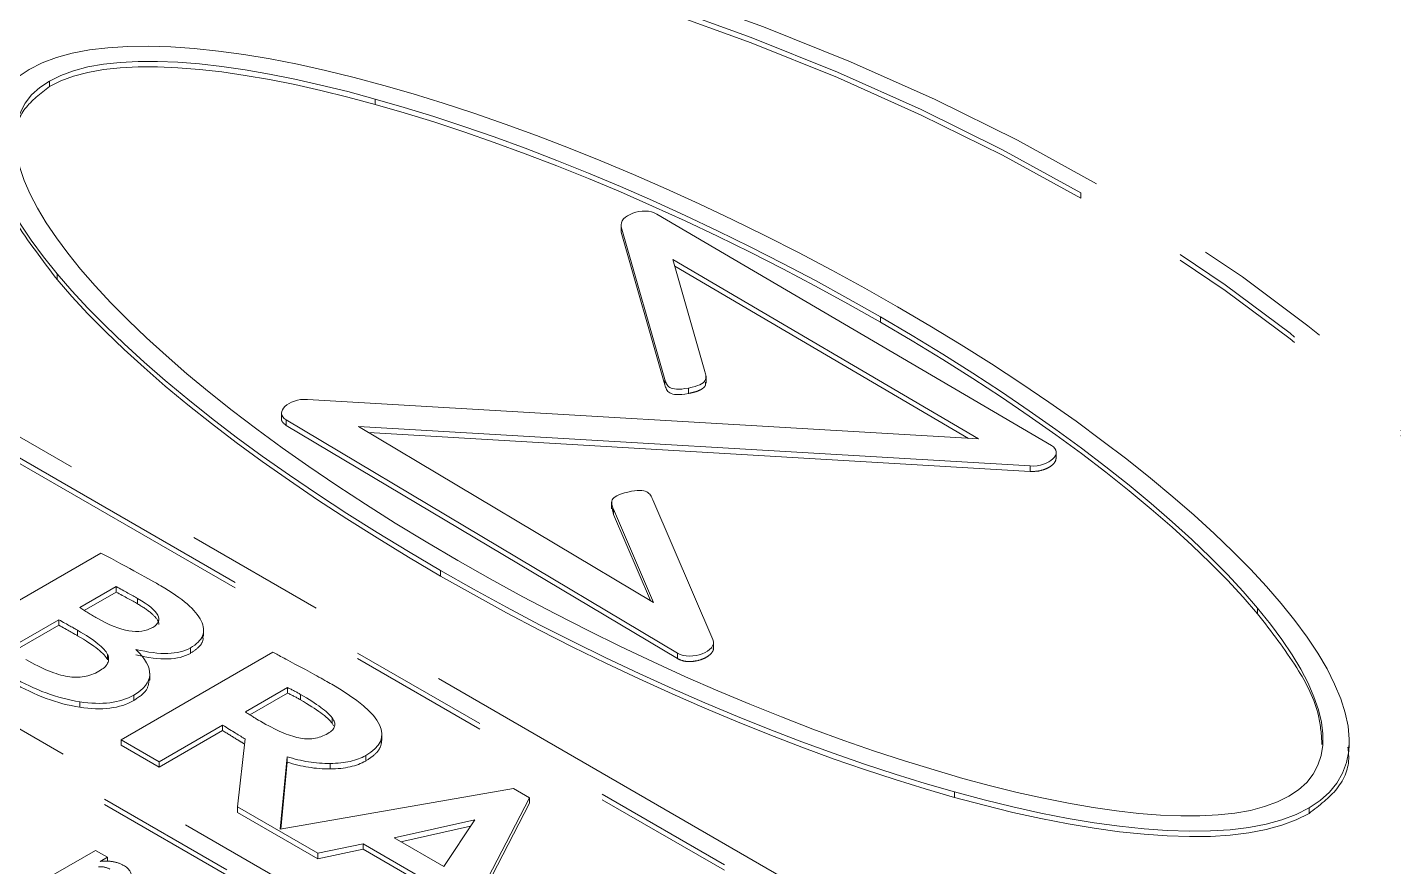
# Model space of a CAD drawing. Header units: millimetres. Extents: x 5 to 415, y 5 to 292.
# Drawn here: x 54.08 to 66.37, y 42.54 to 50.09 of the extents above; entities that cross this region are included whole.
import ezdxf

# ---------------------------------------------------------------- set-up
doc = ezdxf.new("R2010")
doc.units = ezdxf.units.MM
doc.linetypes.add('PHANTOM', pattern=[12.7, 6.35, -1.27, 1.27, -1.27, 1.27, -1.27])

msp = doc.modelspace()

# ---------------------------------------------------------------- linework, layer by layer
at = {"color": 7, "linetype": 'PHANTOM', "lineweight": 0}
for p, q in [((54.2835, 49.60538), (54.2835, 49.55639)), ((57.2133, 49.44357), (57.2133, 49.39458)), ((63.55768, 48.59987), (63.55768, 48.55088)), ((63.29241, 46.3286), (59.74585, 48.40918)), ((63.27994, 41.05581), (50.61765, 48.3656)), ((59.42273, 48.31763), (59.42273, 48.25639)), ((59.42527, 48.29366), (59.81762, 46.92176)), ((59.42527, 48.29366), (59.42527, 48.24467)), ((50.45292, 48.2705), (63.11521, 40.96072)), ((50.45292, 48.22151), (63.11521, 40.91172)), ((59.42549, 48.2625), (59.42527, 48.24467)), ((59.42527, 48.24467), (59.81762, 46.87277)), ((59.88976, 47.99881), (62.63876, 46.38611)), ((60.17779, 46.99166), (59.88976, 47.99881)), ((59.90659, 47.93994), (62.54592, 46.39158)), ((54.35177, 47.87026), (54.35177, 47.82127)), ((61.75464, 47.48507), (61.75464, 47.43607)), ((48.17779, 46.9571), (60.84008, 39.64731)), ((61.00481, 39.74241), (48.34252, 47.05219)), ((60.18697, 46.88888), (60.18697, 46.95012)), ((48.17779, 46.9081), (60.84008, 39.59832)), ((59.81762, 46.92176), (59.81762, 46.87277)), ((60.02981, 46.84446), (60.02981, 46.79547)), ((62.63876, 46.38611), (56.60484, 46.74179)), ((56.3701, 46.6249), (56.3701, 46.56366)), ((56.41323, 46.55688), (59.93104, 44.4597)), ((56.41323, 46.55688), (56.41323, 46.50789)), ((56.41323, 46.50789), (59.93104, 44.41071)), ((57.0612, 46.49924), (63.10171, 46.14317)), ((59.71565, 44.91676), (57.0612, 46.49924)), ((57.1524, 46.44487), (63.10171, 46.09418)), ((63.3363, 46.21119), (63.3363, 46.27243)), ((63.10171, 46.14317), (63.10171, 46.09418)), ((60.24914, 44.5817), (59.70836, 45.8401)), ((59.33861, 45.81873), (59.33861, 45.75749)), ((59.34366, 45.76395), (59.35492, 45.7072)), ((59.35492, 45.75619), (59.71565, 44.91676)), ((59.35492, 45.75619), (59.35492, 45.7072)), ((59.35492, 45.7072), (59.68735, 44.93364)), ((54.74667, 45.36032), (53.38285, 44.573)), ((57.80094, 45.20264), (57.80094, 45.15365)), ((54.88276, 45.05817), (54.55557, 44.86929)), ((54.88276, 45.00918), (54.59665, 44.84401)), ((54.88276, 45.05817), (54.88276, 45.00918)), ((55.07631, 44.95158), (55.07631, 44.90259)), ((65.14725, 44.8634), (65.14725, 44.81441)), ((54.36667, 44.76024), (53.9158, 44.49995)), ((54.36667, 44.76024), (54.36667, 44.71125)), ((54.36667, 44.71125), (53.95594, 44.47413)), ((54.5354, 44.66577), (54.5354, 44.61678)), ((55.66881, 44.61218), (55.66881, 44.67342)), ((55.5507, 44.50701), (55.5507, 44.45802)), ((60.25453, 44.50125), (60.25453, 44.56249)), ((54.80553, 44.44852), (54.80553, 44.39953)), ((56.29292, 44.46881), (54.92812, 43.68093)), ((59.93104, 44.4597), (59.93104, 44.41071)), ((55.18525, 44.21774), (55.18525, 44.27898)), ((56.42472, 44.14968), (56.04569, 43.93087)), ((56.42472, 44.14968), (56.42472, 44.10069)), ((54.55499, 44.02261), (54.55499, 43.97362)), ((55.042, 44.08291), (55.042, 44.03391)), ((56.42472, 44.10069), (56.08591, 43.9051)), ((56.54169, 44.08836), (56.54169, 44.03937)), ((56.8249, 43.87862), (56.8249, 43.82963)), ((55.27043, 43.48332), (55.84058, 43.81246)), ((55.27043, 43.43433), (55.84058, 43.76347)), ((55.84058, 43.81246), (55.84058, 43.76347)), ((56.83844, 43.80585), (56.8249, 43.82963)), ((54.92812, 43.68093), (55.27043, 43.48332)), ((54.92812, 43.68093), (54.92812, 43.63194)), ((54.92812, 43.63194), (55.27043, 43.43433)), ((56.04327, 43.68772), (55.97533, 43.07639)), ((57.27277, 43.67535), (57.27277, 43.7366)), ((65.97139, 43.60885), (65.97139, 43.67009)), ((56.3576, 42.876), (56.42195, 43.52859)), ((56.42195, 43.52859), (56.42195, 43.4796)), ((57.12678, 43.53877), (57.12678, 43.48978)), ((55.27043, 43.48332), (55.27043, 43.43433)), ((56.36252, 42.87686), (56.42195, 43.4796)), ((56.80833, 43.46784), (56.80833, 43.41885)), ((58.45456, 43.24256), (56.3576, 42.876)), ((57.962, 41.92951), (58.59908, 43.15913)), ((58.59908, 43.15913), (58.45456, 43.24256)), ((58.59908, 43.15913), (58.59908, 43.11014)), ((62.42189, 43.21148), (62.42189, 43.16249)), ((55.97533, 43.07639), (56.69669, 42.65996)), ((55.97533, 43.07639), (55.97533, 43.0274)), ((55.97533, 43.0274), (56.69669, 42.61096)), ((57.962, 41.88052), (58.59908, 43.11014)), ((65.60915, 43.06723), (65.60915, 43.01824)), ((58.10931, 42.95985), (57.38202, 42.79777)), ((58.07072, 42.90226), (57.44325, 42.76242)), ((57.82815, 42.54022), (58.10931, 42.95985)), ((57.38202, 42.79777), (57.82815, 42.54022)), ((54.69688, 42.68585), (54.09721, 42.33967)), ((54.8042, 42.6239), (54.69688, 42.68585)), ((56.69669, 42.65996), (57.10274, 42.74498)), ((56.69669, 42.61096), (57.10274, 42.69598)), ((56.69669, 42.65996), (56.69669, 42.61096)), ((57.10274, 42.74498), (57.73931, 42.3775)), ((57.10274, 42.74498), (57.10274, 42.69598)), ((57.10274, 42.69598), (57.71764, 42.34101)), ((54.74041, 42.58707), (54.8042, 42.6239)), ((54.8042, 42.6239), (54.8042, 42.58885))]:
    msp.add_line(p, q, dxfattribs=at)
for points, knots in [([(78.59791, 41.29013), (78.57955, 41.43327), (78.52747, 41.83931), (78.37264, 42.50375), (78.13914, 43.28171), (77.84052, 44.05209), (77.48117, 44.81354), (77.06065, 45.56433), (76.58003, 46.30275), (76.04022, 47.02708), (75.4424, 47.73557), (74.78793, 48.42652), (74.07833, 49.09827), (73.31531, 49.74925), (72.50068, 50.37794), (71.63638, 50.98294), (70.72445, 51.5629), (69.76703, 52.11656), (68.76634, 52.64274), (67.72469, 53.14034), (66.64443, 53.60833), (65.52797, 54.04575), (64.37782, 54.45171), (63.19653, 54.82537), (61.98671, 55.16599), (60.75102, 55.47285), (59.49219, 55.74534), (58.21299, 55.9829), (56.91623, 56.18505), (55.60474, 56.35137), (54.28141, 56.48153), (52.94914, 56.57525), (51.61084, 56.63234), (50.26946, 56.6527), (48.92793, 56.63626), (47.58919, 56.58308), (46.25618, 56.49326), (44.93182, 56.36698), (43.61902, 56.20452), (42.32065, 56.00619), (41.03955, 55.77241), (39.77853, 55.50365), (38.54035, 55.20047), (37.32774, 54.86347), (36.14335, 54.49334), (34.98978, 54.09083), (33.86963, 53.65673), (32.78516, 53.19202), (31.73959, 52.69716), (30.87054, 52.24667), (30.35913, 51.95634), (30.16971, 51.84881)], [0, 0, 0, 0, 0.01111268, 0.03152273, 0.051964, 0.07244816, 0.09298279, 0.11357118, 0.13421268, 0.15490348, 0.17563762, 0.19640797, 0.2172071, 0.23802792, 0.25886408, 0.27971019, 0.30056186, 0.32141555, 0.34226807, 0.36311776, 0.38396353, 0.40480468, 0.42564089, 0.44647209, 0.46729837, 0.48811999, 0.5089373, 0.52975073, 0.55056075, 0.57136788, 0.59217264, 0.61297559, 0.63377729, 0.6545783, 0.67537919, 0.69618044, 0.71698254, 0.73778605, 0.75859154, 0.7793996, 0.80021079, 0.82102565, 0.84184474, 0.86266856, 0.88349756, 0.90433214, 0.9251726, 0.9460191, 0.96687162, 0.98772987, 1, 1, 1, 1]), ([(54.2835, 49.55639), (54.20228, 49.49303), (54.02937, 49.35815), (53.9665, 49.16724), (53.98229, 49.06069), (53.98504, 49.0421)], [0, 0, 0, 0, 0.42236987, 0.89921814, 1, 1, 1, 1]), ([(53.75248, 49.06484), (53.75554, 48.97951), (53.76438, 48.73348), (53.97586, 48.31167), (54.21996, 47.99323), (54.35177, 47.82127)], [0, 0, 0, 0, 0.196320893, 0.56600955, 1, 1, 1, 1]), ([(60.02981, 46.79547), (60.05176, 46.80022), (60.09079, 46.80867), (60.13841, 46.82702), (60.16808, 46.84768), (60.18627, 46.87064), (60.18263, 46.88662), (60.18075, 46.89488)], [0, 0, 0, 0, 0.27944295, 0.49664004, 0.67329195, 0.8311297, 1, 1, 1, 1]), ([(56.37073, 46.56974), (56.37053, 46.56889), (56.36772, 46.55753), (56.37858, 46.53417), (56.40148, 46.51681), (56.41323, 46.50789)], [0, 0, 0, 0, 0.03752372, 0.50599645, 1, 1, 1, 1]), ([(63.10171, 46.09418), (63.1229, 46.09409), (63.16455, 46.09393), (63.22249, 46.1079), (63.27086, 46.12917), (63.30749, 46.15645), (63.33182, 46.18644), (63.33437, 46.20752), (63.33556, 46.21737)], [0, 0, 0, 0, 0.17855283, 0.35096917, 0.52184749, 0.69085887, 0.85562953, 1, 1, 1, 1]), ([(55.26538, 44.71607), (55.26573, 44.71803), (55.26798, 44.73054), (55.25052, 44.76896), (55.19144, 44.8326), (55.11821, 44.87712), (55.07631, 44.90259)], [0, 0, 0, 0, 0.02675997, 0.17047733, 0.52542772, 1, 1, 1, 1]), ([(65.72599, 43.63733), (65.72028, 43.72407), (65.70475, 43.95987), (65.49921, 44.35809), (65.27085, 44.65416), (65.14725, 44.81441)], [0, 0, 0, 0, 0.21070376, 0.57280088, 1, 1, 1, 1]), ([(55.5507, 44.45802), (55.57767, 44.47655), (55.63039, 44.51278), (55.67054, 44.57095), (55.66193, 44.60596), (55.65901, 44.61784)], [0, 0, 0, 0, 0.40898718, 0.79951927, 1, 1, 1, 1]), ([(59.93104, 44.41071), (59.94715, 44.40304), (59.97844, 44.38815), (60.03969, 44.38234), (60.09921, 44.38838), (60.15476, 44.4044), (60.20281, 44.42842), (60.23732, 44.45902), (60.25552, 44.48683), (60.25263, 44.50314), (60.25189, 44.50728)], [0, 0, 0, 0, 0.13643347, 0.26504674, 0.39640423, 0.53290699, 0.67251487, 0.81243234, 0.95235502, 1, 1, 1, 1]), ([(55.042, 44.03391), (55.08727, 44.06441), (55.16939, 44.11972), (55.17656, 44.19194), (55.17978, 44.22434)], [0, 0, 0, 0, 0.55131159, 1, 1, 1, 1]), ([(55.84058, 43.76347), (55.88277, 43.73699), (55.94796, 43.69607), (56.01464, 43.65596), (56.03817, 43.64181)], [0, 0, 0, 0, 0.64720951, 1, 1, 1, 1]), ([(57.12678, 43.48978), (57.1565, 43.50922), (57.21382, 43.54673), (57.26482, 43.61397), (57.26914, 43.65983), (57.27119, 43.68158)], [0, 0, 0, 0, 0.36141051, 0.69711203, 1, 1, 1, 1]), ([(65.60915, 43.01824), (65.70209, 43.08917), (65.89781, 43.23856), (65.97839, 43.45875), (65.96229, 43.58534), (65.95856, 43.61459)], [0, 0, 0, 0, 0.41012501, 0.86368771, 1, 1, 1, 1])]:
    msp.add_open_spline(points, degree=3, knots=knots, dxfattribs=at)
for points in [[(63.6991, 48.68151), (59.97088, 50.83377), (55.0844, 51.90989), (50.19797, 51.9099)], [(63.55768, 48.59987), (59.8685, 50.72959), (55.03321, 51.79445), (50.19797, 51.79446)], [(63.55768, 48.55088), (59.8685, 50.68059), (55.03321, 51.74546), (50.19797, 51.74547)], [(57.2891, 49.56595), (55.85791, 49.9646), (54.68105, 50.04456), (54.10191, 49.71022)], [(57.2133, 49.44357), (55.87666, 49.8159), (54.79313, 49.89959), (54.2835, 49.60538)], [(57.2133, 49.39458), (55.87666, 49.7669), (54.79313, 49.85059), (54.2835, 49.55639)], [(54.10191, 49.71022), (53.52274, 49.37588), (53.66126, 48.69647), (54.35177, 47.87026)], [(54.2835, 49.60538), (53.77385, 49.31117), (53.91882, 48.68566), (54.56375, 47.91402)], [(61.91003, 47.57477), (60.33884, 48.4818), (58.68674, 49.17666), (57.2891, 49.56595)], [(61.75464, 47.48507), (60.20688, 48.37857), (58.58349, 49.06193), (57.2133, 49.44357)], [(61.75464, 47.43607), (60.20688, 48.32958), (58.58349, 49.01293), (57.2133, 49.39458)], [(69.29144, 40.88748), (69.29144, 43.70835), (67.4273, 46.52927), (63.6991, 48.68151)], [(69.09147, 40.88748), (69.09147, 43.67879), (67.24687, 46.47015), (63.55768, 48.59987)], [(69.09147, 40.83848), (69.09147, 43.6298), (67.24687, 46.42116), (63.55768, 48.55088)], [(59.74585, 48.40918), (59.6253, 48.47988), (59.39608, 48.39578), (59.42527, 48.29366)], [(54.35177, 47.87026), (55.02608, 47.06342), (56.22976, 46.10966), (57.80094, 45.20264)], [(54.35177, 47.82127), (55.02608, 47.01442), (56.22976, 46.06067), (57.80094, 45.15365)], [(54.56375, 47.91402), (55.22482, 47.12302), (56.40856, 46.18586), (57.95633, 45.29235)], [(65.35923, 44.90717), (64.68489, 45.714), (63.48124, 46.66774), (61.91003, 47.57477)], [(65.14725, 44.8634), (64.48614, 45.6544), (63.30241, 46.59156), (61.75464, 47.48507)], [(65.14725, 44.81441), (64.48614, 45.60541), (63.30241, 46.54256), (61.75464, 47.43607)], [(60.02981, 46.84446), (60.20988, 46.87941), (60.19384, 46.93553), (60.17779, 46.99166)], [(59.81762, 46.92176), (59.83367, 46.86563), (59.84972, 46.80951), (60.02981, 46.84446)], [(59.81762, 46.87277), (59.83367, 46.81664), (59.84972, 46.76051), (60.02981, 46.79547)], [(56.60484, 46.74179), (56.43148, 46.75201), (56.29795, 46.62558), (56.41323, 46.55688)], [(63.10171, 46.14317), (63.27553, 46.13292), (63.40894, 46.26025), (63.29241, 46.3286)], [(59.48419, 45.90853), (59.30748, 45.86657), (59.33121, 45.81138), (59.35492, 45.75619)], [(59.70836, 45.8401), (59.68464, 45.89528), (59.66092, 45.95048), (59.48419, 45.90853)], [(55.28591, 45.06409), (55.18552, 45.12205), (55.00579, 45.22064), (54.74667, 45.36032)], [(57.95633, 45.29235), (59.50412, 44.39883), (61.12751, 43.71547), (62.4977, 43.33384)], [(57.80094, 45.20264), (59.37213, 44.29561), (61.02425, 43.60074), (62.42189, 43.21148)], [(57.80094, 45.15365), (59.37213, 44.24662), (61.02425, 43.55175), (62.42189, 43.16249)], [(55.07631, 44.95158), (55.02479, 44.98132), (54.96004, 45.01686), (54.88276, 45.05817)], [(55.07631, 44.90259), (55.02479, 44.93233), (54.96004, 44.96787), (54.88276, 45.00918)], [(55.64716, 44.75052), (55.59926, 44.84831), (55.4789, 44.95268), (55.28591, 45.06409)], [(54.55557, 44.86929), (54.60394, 44.83879), (54.65591, 44.80731), (54.71174, 44.77508)], [(55.21141, 44.69186), (55.31635, 44.75243), (55.27147, 44.83892), (55.07631, 44.95158)], [(65.42755, 43.17206), (65.93718, 43.46627), (65.79219, 44.09178), (65.14725, 44.8634)], [(65.60915, 43.06723), (66.1883, 43.40156), (66.04978, 44.08096), (65.35923, 44.90717)], [(54.5354, 44.66577), (54.50334, 44.68428), (54.44731, 44.71589), (54.36667, 44.76024)], [(54.71174, 44.77508), (54.92636, 44.65118), (55.09282, 44.62339), (55.21141, 44.69186)], [(55.5507, 44.50701), (55.66297, 44.57183), (55.69538, 44.65296), (55.64716, 44.75052)], [(54.5354, 44.61678), (54.50334, 44.63529), (54.44731, 44.6669), (54.36667, 44.71125)], [(54.80553, 44.44852), (54.77927, 44.50481), (54.689, 44.5771), (54.5354, 44.66577)], [(54.80553, 44.39953), (54.77927, 44.45582), (54.689, 44.52811), (54.5354, 44.61678)], [(55.042, 44.08291), (55.22646, 44.18939), (55.23268, 44.3264), (55.06118, 44.49369)], [(55.06118, 44.49369), (55.27917, 44.44018), (55.44258, 44.4446), (55.5507, 44.50701)], [(59.93104, 44.4597), (60.05434, 44.3862), (60.2934, 44.4787), (60.24914, 44.5817)], [(54.07134, 44.40242), (54.21847, 44.31748), (54.34381, 44.26642), (54.44655, 44.24933)], [(54.72866, 44.29724), (54.80624, 44.34203), (54.83209, 44.39243), (54.80553, 44.44852)], [(55.06118, 44.4447), (55.27917, 44.39119), (55.44258, 44.39561), (55.5507, 44.45802)], [(56.51455, 44.34895), (56.3851, 44.41815), (56.31152, 44.45808), (56.29292, 44.46881)], [(53.95099, 44.24501), (54.15309, 44.12835), (54.35455, 44.05428), (54.55499, 44.02261)], [(54.44655, 44.24933), (54.54941, 44.23221), (54.64373, 44.24821), (54.72866, 44.29724)], [(56.82182, 44.1796), (56.74565, 44.22357), (56.64347, 44.28001), (56.51455, 44.34895)], [(53.95099, 44.19602), (54.15309, 44.07936), (54.35455, 44.00529), (54.55499, 43.97362)], [(56.54169, 44.08836), (56.50622, 44.10884), (56.46745, 44.12941), (56.42472, 44.14968)], [(57.12678, 43.53877), (57.39517, 43.69371), (57.29347, 43.90732), (56.82182, 44.1796)], [(54.55499, 44.02261), (54.75537, 43.99142), (54.91801, 44.01132), (55.042, 44.08291)], [(54.55499, 43.97362), (54.75537, 43.94243), (54.91801, 43.96233), (55.042, 44.03391)], [(56.54169, 44.03937), (56.50622, 44.05984), (56.46745, 44.08042), (56.42472, 44.10069)], [(56.8249, 43.87862), (56.78328, 43.93351), (56.68887, 44.0034), (56.54169, 44.08836)], [(56.8249, 43.82963), (56.78328, 43.88452), (56.68887, 43.9544), (56.54169, 44.03937)], [(56.04569, 43.93087), (56.10286, 43.89345), (56.14769, 43.86535), (56.1797, 43.84687)], [(56.78736, 43.73803), (56.85443, 43.77675), (56.86732, 43.82367), (56.8249, 43.87862)], [(55.84058, 43.81246), (55.92671, 43.75832), (55.99419, 43.71681), (56.04327, 43.68772)], [(56.1797, 43.84687), (56.31731, 43.76743), (56.43247, 43.71749), (56.52468, 43.69729)], [(56.52468, 43.69729), (56.61732, 43.67686), (56.70468, 43.6903), (56.78736, 43.73803)], [(56.42195, 43.52859), (56.54797, 43.48743), (56.67692, 43.46694), (56.80833, 43.46784)], [(56.80833, 43.46784), (56.93965, 43.46874), (57.04603, 43.49215), (57.12678, 43.53877)], [(56.42195, 43.4796), (56.54797, 43.43844), (56.67692, 43.41795), (56.80833, 43.41885)], [(56.80833, 43.41885), (56.93965, 43.41975), (57.04603, 43.44316), (57.12678, 43.48978)], [(62.4977, 43.33384), (63.83435, 42.96155), (64.9179, 42.87785), (65.42755, 43.17206)], [(62.42189, 43.21148), (63.85309, 42.81285), (65.02999, 42.73289), (65.60915, 43.06723)], [(62.42189, 43.16249), (63.85309, 42.76386), (65.02999, 42.68389), (65.60915, 43.01824)], [(54.82761, 42.51689), (54.79952, 42.5331), (54.76543, 42.54038), (54.72506, 42.53853)], [(54.85005, 42.58518), (54.81275, 42.59108), (54.77616, 42.59174), (54.74041, 42.58707)], [(54.94966, 42.55137), (54.92075, 42.56806), (54.8875, 42.57937), (54.85005, 42.58518)], [(55.01874, 42.44298), (55.02318, 42.48604), (55.0001, 42.52225), (54.94966, 42.55137)]]:
    msp.add_open_spline(points, degree=3, dxfattribs=at)

doc.saveas('drawing.dxf')
